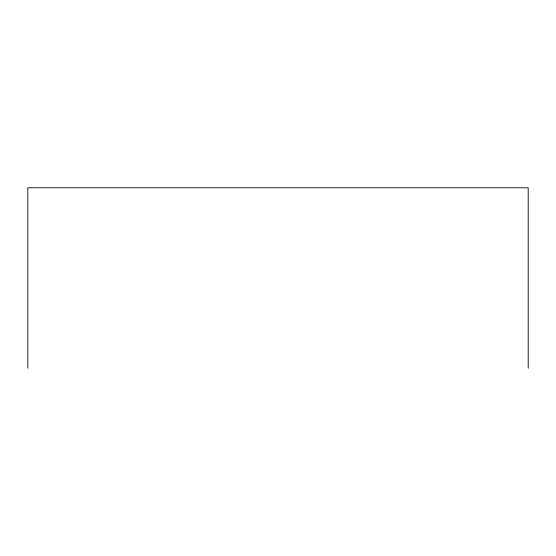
<?xml version="1.0" encoding="UTF-8"?>
<svg xmlns="http://www.w3.org/2000/svg" width="556" height="556" viewBox="0 0 556 556"><rect width="100%" height="100%" fill="white"/><g stroke="black" fill="none" stroke-linecap="round" stroke-linejoin="round"><path stroke-width="0.83" d="M528.2 368.211L528.2 187.789L27.8 187.789L27.8 368.211"/></g></svg>
